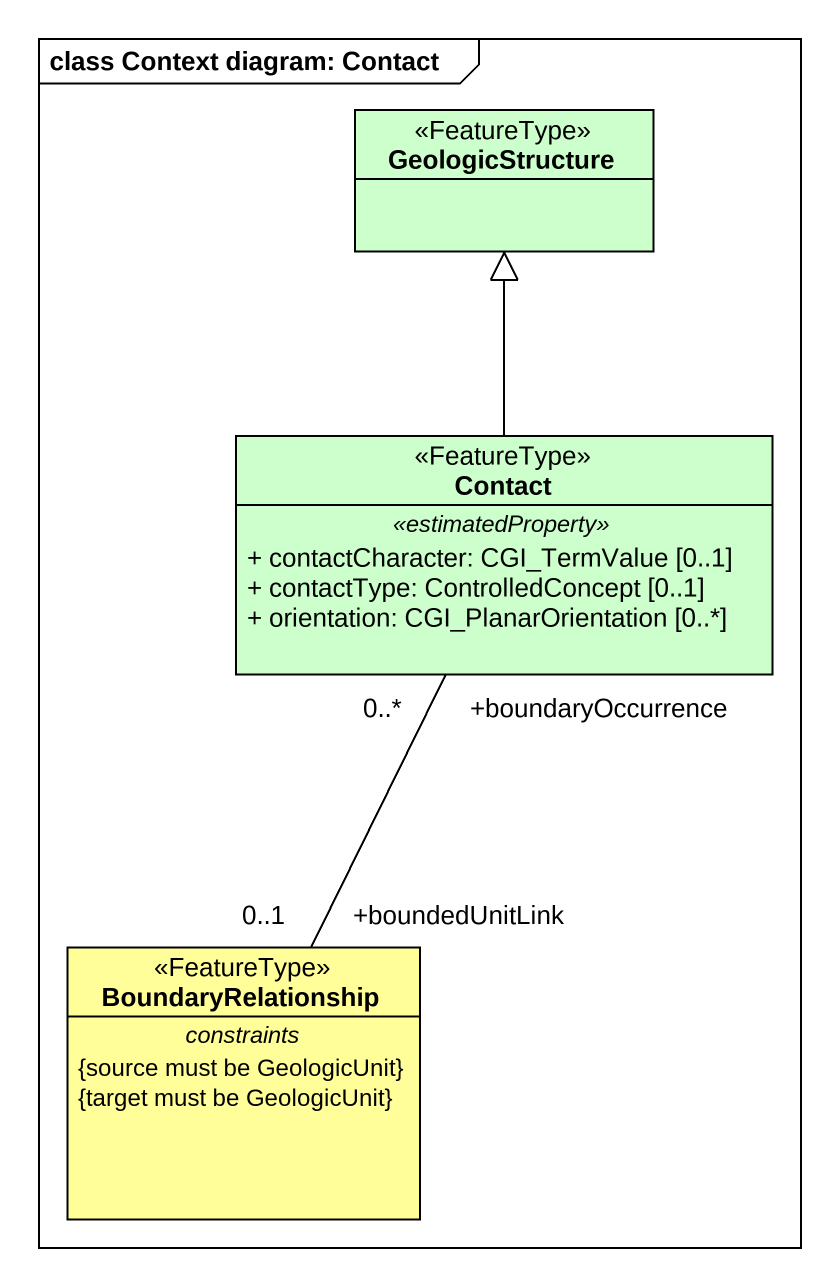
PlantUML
@startuml
mainframe class Context diagram: Contact
hide circle
hide empty members
skinparam classAttributeIconSize 0
class GeologicStructure <<FeatureType>> #CCFFCC
class Contact <<FeatureType>> #CCFFCC {
  .. <<estimatedProperty>> ..
  + contactCharacter: CGI_TermValue [0..1]
  + contactType: ControlledConcept [0..1]
  + orientation: CGI_PlanarOrientation [0..*]
}
class BoundaryRelationship <<FeatureType>> #FFFE99 {
  -- constraints --
  {source must be GeologicUnit}
  {target must be GeologicUnit}
}
Contact -up-|> GeologicStructure
Contact "+boundaryOccurrence\n0..*" -- "+boundedUnitLink\n0..1" BoundaryRelationship
@enduml
